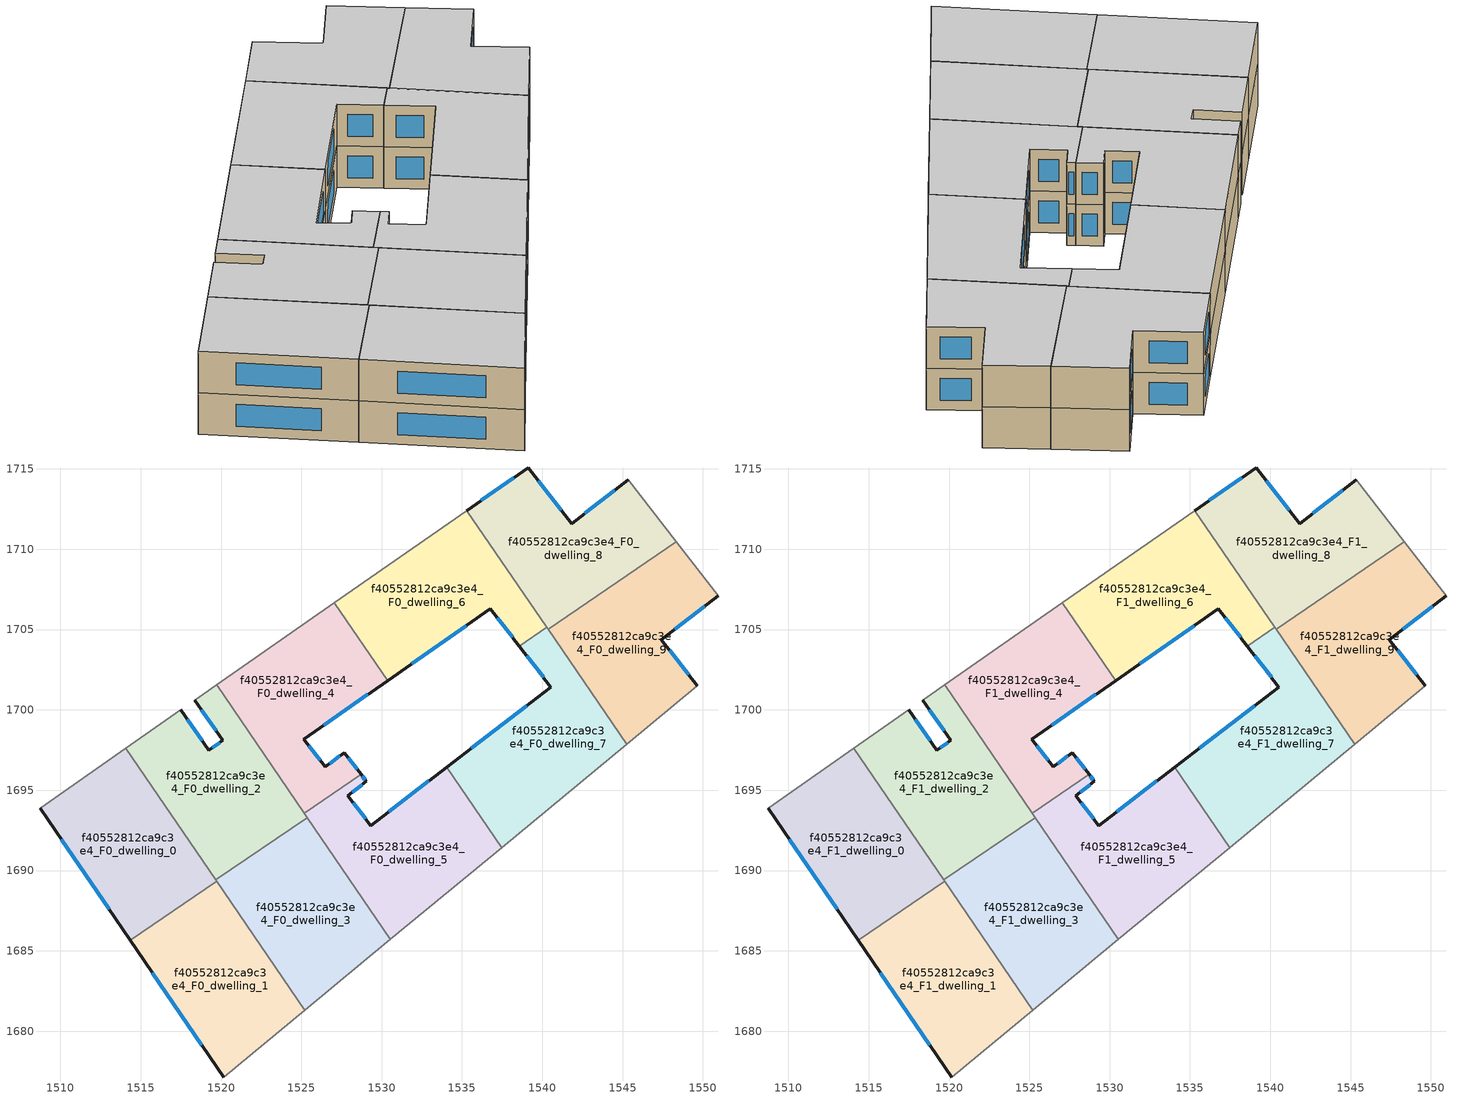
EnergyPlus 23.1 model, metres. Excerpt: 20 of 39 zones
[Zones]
f40552812ca9c3e4_F0_dwelling_0
 floor ground (EU_floor_Construction): 1514.08,1697.62 1519.74,1689.33 1514.35,1685.64 1508.73,1693.89 z0
 wall outside (EU_wall_Construction): 1508.73,1693.89 1514.35,1685.64 z0:3
 wall to f40552812ca9c3e4_F0_dwelling_1 (EU_wall_Construction): 1514.35,1685.64 1519.74,1689.33 z0:3
 wall adiabatic (EU_wall_Construction): 1514.08,1697.62 1508.73,1693.89 z0:3
 wall to f40552812ca9c3e4_F0_dwelling_2 (EU_wall_Construction): 1519.68,1689.41 1514.08,1697.62 z0:3
 wall to f40552812ca9c3e4_F0_dwelling_3 (EU_wall_Construction): 1519.74,1689.33 1519.68,1689.41 z0:3
 window (EU_Window_Construction): 1510.05,1691.95 1513.03,1687.58 z0.7:2.3
f40552812ca9c3e4_F0_dwelling_1
 floor ground (EU_floor_Construction): 1519.74,1689.33 1525.22,1681.31 1520.16,1677.13 1514.35,1685.64 z0
 wall outside (EU_wall_Construction): 1514.35,1685.64 1520.16,1677.13 z0:3
 wall adiabatic (EU_wall_Construction): 1520.16,1677.13 1525.22,1681.31 z0:3
 wall to f40552812ca9c3e4_F0_dwelling_3 (EU_wall_Construction): 1525.22,1681.31 1519.74,1689.33 z0:3
 window (EU_Window_Construction): 1515.72,1683.65 1518.8,1679.13 z0.7:2.3
f40552812ca9c3e4_F0_dwelling_2
 floor ground (EU_floor_Construction): 1519.72,1701.55 1525.36,1693.29 1519.68,1689.41 1514.08,1697.62 1517.48,1700 1519.23,1697.5 1520.11,1698.11 1518.36,1700.61 z0
 wall outside (EU_wall_Construction): 1518.36,1700.61 1520.11,1698.11 1519.23,1697.5 1517.48,1700 z0:3
 wall to f40552812ca9c3e4_F0_dwelling_3 (EU_wall_Construction): 1519.68,1689.41 1525.36,1693.29 z0:3
 wall adiabatic (EU_wall_Construction): 1517.48,1700 1514.08,1697.62 / 1519.72,1701.55 1518.36,1700.61 z0:3
 wall to f40552812ca9c3e4_F0_dwelling_4 (EU_wall_Construction): 1525.17,1693.56 1519.72,1701.55 z0:3
 wall to f40552812ca9c3e4_F0_dwelling_5 (EU_wall_Construction): 1525.36,1693.29 1525.17,1693.56 z0:3
 window (EU_Window_Construction): 1518.82,1698.08 1517.89,1699.41 / 1519.91,1697.96 1519.44,1697.64 / 1518.77,1700.02 1519.7,1698.69 z0.7:2.3
f40552812ca9c3e4_F0_dwelling_3
 floor ground (EU_floor_Construction): 1525.36,1693.29 1530.54,1685.71 1525.22,1681.31 1519.68,1689.41 z0
 wall adiabatic (EU_wall_Construction): 1525.22,1681.31 1530.54,1685.71 z0:3
 wall to f40552812ca9c3e4_F0_dwelling_5 (EU_wall_Construction): 1530.54,1685.71 1525.36,1693.29 z0:3
f40552812ca9c3e4_F0_dwelling_4
 floor ground (EU_floor_Construction): 1527.06,1706.67 1530.37,1701.82 1525.16,1698.18 1526.5,1696.45 1527.66,1697.34 1528.72,1695.99 1525.17,1693.57 1519.72,1701.55 z0
 wall outside (EU_wall_Construction): 1528.72,1695.99 1527.66,1697.34 1526.5,1696.45 1525.16,1698.18 1530.37,1701.82 z0:3
 wall to f40552812ca9c3e4_F0_dwelling_5 (EU_wall_Construction): 1525.17,1693.57 1528.72,1695.99 z0:3
 wall adiabatic (EU_wall_Construction): 1527.06,1706.67 1519.72,1701.55 z0:3
 wall to f40552812ca9c3e4_F0_dwelling_6 (EU_wall_Construction): 1530.37,1701.82 1527.06,1706.67 z0:3
 window (EU_Window_Construction): 1527.39,1697.13 1526.77,1696.66 / 1528.47,1696.3 1527.91,1697.02 / 1526.38,1699.04 1529.15,1700.96 / 1526.19,1696.85 1525.47,1697.77 z0.7:2.3
f40552812ca9c3e4_F0_dwelling_5
 floor ground (EU_floor_Construction): 1534.05,1696.43 1537.46,1691.43 1530.54,1685.71 1525.17,1693.57 1528.72,1695.99 1529.06,1695.55 1527.9,1694.66 1529.33,1692.8 z0
 wall outside (EU_wall_Construction): 1534.05,1696.43 1529.33,1692.8 1527.9,1694.66 1529.06,1695.55 1528.72,1695.99 z0:3
 wall to f40552812ca9c3e4_F0_dwelling_7 (EU_wall_Construction): 1537.46,1691.43 1534.05,1696.43 z0:3
 wall adiabatic (EU_wall_Construction): 1530.54,1685.71 1537.46,1691.43 z0:3
 window (EU_Window_Construction): 1532.94,1695.58 1530.44,1693.65 / 1528.98,1695.65 1528.8,1695.88 / 1528.17,1694.87 1528.78,1695.34 / 1529,1693.23 1528.23,1694.22 z0.7:2.3
f40552812ca9c3e4_F0_dwelling_6
 floor ground (EU_floor_Construction): 1535.31,1712.41 1540.28,1705.14 1538.57,1703.97 1536.78,1706.29 1530.37,1701.82 1527.06,1706.67 z0
 wall outside (EU_wall_Construction): 1530.37,1701.82 1536.78,1706.29 1538.57,1703.97 z0:3
 wall adiabatic (EU_wall_Construction): 1535.31,1712.41 1527.06,1706.67 z0:3
 wall to f40552812ca9c3e4_F0_dwelling_7 (EU_wall_Construction): 1538.57,1703.97 1540.28,1705.14 z0:3
 wall to f40552812ca9c3e4_F0_dwelling_8 (EU_wall_Construction): 1540.28,1705.14 1535.31,1712.41 z0:3
 window (EU_Window_Construction): 1531.87,1702.87 1535.27,1705.24 / 1537.2,1705.74 1538.15,1704.51 z0.7:2.3
f40552812ca9c3e4_F0_dwelling_7
 floor ground (EU_floor_Construction): 1540.28,1705.14 1545.25,1697.86 1537.46,1691.43 1534.05,1696.43 1540.54,1701.42 1538.57,1703.97 z0
 wall outside (EU_wall_Construction): 1538.57,1703.97 1540.54,1701.42 1534.05,1696.43 z0:3
 wall adiabatic (EU_wall_Construction): 1537.46,1691.43 1545.25,1697.86 z0:3
 wall to f40552812ca9c3e4_F0_dwelling_9 (EU_wall_Construction): 1545.25,1697.86 1540.36,1705.02 z0:3
 wall to f40552812ca9c3e4_F0_dwelling_8 (EU_wall_Construction): 1540.36,1705.02 1540.28,1705.14 z0:3
 window (EU_Window_Construction): 1539.02,1700.25 1535.58,1697.6 / 1539.03,1703.37 1540.08,1702.02 z0.7:2.3
f40552812ca9c3e4_F0_dwelling_8
 floor ground (EU_floor_Construction): 1545.34,1714.32 1548.33,1710.46 1540.36,1705.02 1535.31,1712.41 1539.13,1715.07 1541.82,1711.6 z0
 wall outside (EU_wall_Construction): 1545.34,1714.32 1541.82,1711.6 1539.13,1715.07 1535.31,1712.41 z0:3
 wall to f40552812ca9c3e4_F0_dwelling_9 (EU_wall_Construction): 1540.36,1705.02 1548.33,1710.46 z0:3
 wall adiabatic (EU_wall_Construction): 1548.33,1710.46 1545.34,1714.32 z0:3
 window (EU_Window_Construction): 1538.23,1714.45 1536.21,1713.04 / 1541.19,1712.42 1539.76,1714.26 / 1544.51,1713.68 1542.65,1712.24 z0.7:2.3
f40552812ca9c3e4_F0_dwelling_9
 floor ground (EU_floor_Construction): 1548.33,1710.46 1550.94,1707.09 1547.41,1704.38 1549.65,1701.5 1545.25,1697.86 1540.36,1705.02 z0
 wall outside (EU_wall_Construction): 1549.65,1701.5 1547.41,1704.38 1550.94,1707.09 z0:3
 wall adiabatic (EU_wall_Construction): 1545.25,1697.86 1549.65,1701.5 / 1550.94,1707.09 1548.33,1710.46 z0:3
 window (EU_Window_Construction): 1548.24,1705.02 1550.11,1706.46 / 1549.12,1702.18 1547.94,1703.7 z0.7:2.3
f40552812ca9c3e4_F1_dwelling_0
 floor to f40552812ca9c3e4_F0_dwelling_0 (EU_floor_Construction): 1514.08,1697.62 1519.74,1689.33 1514.35,1685.64 1508.73,1693.89 z3
 wall outside (EU_wall_Construction): 1508.73,1693.89 1514.35,1685.64 z3:6
 wall to f40552812ca9c3e4_F1_dwelling_1 (EU_wall_Construction): 1514.35,1685.64 1519.74,1689.33 z3:6
 wall adiabatic (EU_wall_Construction): 1514.08,1697.62 1508.73,1693.89 z3:6
 wall to f40552812ca9c3e4_F1_dwelling_2 (EU_wall_Construction): 1519.68,1689.41 1514.08,1697.62 z3:6
 wall to f40552812ca9c3e4_F1_dwelling_3 (EU_wall_Construction): 1519.74,1689.33 1519.68,1689.41 z3:6
 window (EU_Window_Construction): 1510.05,1691.95 1513.03,1687.58 z3.7:5.3
 ceiling to f40552812ca9c3e4_F2_dwelling_0 (EU_floor_Construction): 1519.74,1689.33 1514.08,1697.62 1508.73,1693.89 1514.35,1685.64 z6
f40552812ca9c3e4_F1_dwelling_1
 floor to f40552812ca9c3e4_F0_dwelling_1 (EU_floor_Construction): 1519.74,1689.33 1525.22,1681.31 1520.16,1677.13 1514.35,1685.64 z3
 wall outside (EU_wall_Construction): 1514.35,1685.64 1520.16,1677.13 z3:6
 wall adiabatic (EU_wall_Construction): 1520.16,1677.13 1525.22,1681.31 z3:6
 wall to f40552812ca9c3e4_F1_dwelling_3 (EU_wall_Construction): 1525.22,1681.31 1519.74,1689.33 z3:6
 window (EU_Window_Construction): 1515.72,1683.65 1518.8,1679.13 z3.7:5.3
 ceiling to f40552812ca9c3e4_F2_dwelling_1 (EU_floor_Construction): 1525.22,1681.31 1519.74,1689.33 1514.35,1685.64 1520.16,1677.13 z6
f40552812ca9c3e4_F1_dwelling_2
 floor to f40552812ca9c3e4_F0_dwelling_2 (EU_floor_Construction): 1519.72,1701.55 1525.36,1693.29 1519.68,1689.41 1514.08,1697.62 1517.48,1700 1519.23,1697.5 1520.11,1698.11 1518.36,1700.61 z3
 wall outside (EU_wall_Construction): 1518.36,1700.61 1520.11,1698.11 1519.23,1697.5 1517.48,1700 z3:6
 wall to f40552812ca9c3e4_F1_dwelling_3 (EU_wall_Construction): 1519.68,1689.41 1525.36,1693.29 z3:6
 wall adiabatic (EU_wall_Construction): 1517.48,1700 1514.08,1697.62 / 1519.72,1701.55 1518.36,1700.61 z3:6
 wall to f40552812ca9c3e4_F1_dwelling_4 (EU_wall_Construction): 1525.17,1693.56 1519.72,1701.55 z3:6
 wall to f40552812ca9c3e4_F1_dwelling_5 (EU_wall_Construction): 1525.36,1693.29 1525.17,1693.56 z3:6
 window (EU_Window_Construction): 1518.82,1698.08 1517.89,1699.41 / 1519.91,1697.96 1519.44,1697.64 / 1518.77,1700.02 1519.7,1698.69 z3.7:5.3
 ceiling to f40552812ca9c3e4_F2_dwelling_2 (EU_floor_Construction): 1525.36,1693.29 1519.72,1701.55 1518.36,1700.61 1520.11,1698.11 1519.23,1697.5 1517.48,1700 1514.08,1697.62 1519.68,1689.41 z6
f40552812ca9c3e4_F1_dwelling_3
 floor to f40552812ca9c3e4_F0_dwelling_3 (EU_floor_Construction): 1525.36,1693.29 1530.54,1685.71 1525.22,1681.31 1519.68,1689.41 z3
 wall adiabatic (EU_wall_Construction): 1525.22,1681.31 1530.54,1685.71 z3:6
 wall to f40552812ca9c3e4_F1_dwelling_5 (EU_wall_Construction): 1530.54,1685.71 1525.36,1693.29 z3:6
 ceiling to f40552812ca9c3e4_F2_dwelling_3 (EU_floor_Construction): 1530.54,1685.71 1525.36,1693.29 1519.68,1689.41 1525.22,1681.31 z6
f40552812ca9c3e4_F1_dwelling_4
 floor to f40552812ca9c3e4_F0_dwelling_4 (EU_floor_Construction): 1527.06,1706.67 1530.37,1701.82 1525.16,1698.18 1526.5,1696.45 1527.66,1697.34 1528.72,1695.99 1525.17,1693.57 1519.72,1701.55 z3
 wall outside (EU_wall_Construction): 1528.72,1695.99 1527.66,1697.34 1526.5,1696.45 1525.16,1698.18 1530.37,1701.82 z3:6
 wall to f40552812ca9c3e4_F1_dwelling_5 (EU_wall_Construction): 1525.17,1693.57 1528.72,1695.99 z3:6
 wall adiabatic (EU_wall_Construction): 1527.06,1706.67 1519.72,1701.55 z3:6
 wall to f40552812ca9c3e4_F1_dwelling_6 (EU_wall_Construction): 1530.37,1701.82 1527.06,1706.67 z3:6
 window (EU_Window_Construction): 1527.39,1697.13 1526.77,1696.66 / 1528.47,1696.3 1527.91,1697.02 / 1526.38,1699.04 1529.15,1700.96 / 1526.19,1696.85 1525.47,1697.77 z3.7:5.3
 ceiling to f40552812ca9c3e4_F2_dwelling_4 (EU_floor_Construction): 1528.72,1695.99 1527.66,1697.34 1526.5,1696.45 1525.16,1698.18 1530.37,1701.82 1527.06,1706.67 1519.72,1701.55 1525.17,1693.57 z6
f40552812ca9c3e4_F1_dwelling_5
 floor to f40552812ca9c3e4_F0_dwelling_5 (EU_floor_Construction): 1534.05,1696.43 1537.46,1691.43 1530.54,1685.71 1525.17,1693.57 1528.72,1695.99 1529.06,1695.55 1527.9,1694.66 1529.33,1692.8 z3
 wall outside (EU_wall_Construction): 1534.05,1696.43 1529.33,1692.8 1527.9,1694.66 1529.06,1695.55 1528.72,1695.99 z3:6
 wall to f40552812ca9c3e4_F1_dwelling_7 (EU_wall_Construction): 1537.46,1691.43 1534.05,1696.43 z3:6
 wall adiabatic (EU_wall_Construction): 1530.54,1685.71 1537.46,1691.43 z3:6
 window (EU_Window_Construction): 1532.94,1695.58 1530.44,1693.65 / 1528.98,1695.65 1528.8,1695.88 / 1528.17,1694.87 1528.78,1695.34 / 1529,1693.23 1528.23,1694.22 z3.7:5.3
 ceiling to f40552812ca9c3e4_F2_dwelling_5 (EU_floor_Construction): 1537.46,1691.43 1534.05,1696.43 1529.33,1692.8 1527.9,1694.66 1529.06,1695.55 1528.72,1695.99 1525.17,1693.57 1530.54,1685.71 z6
f40552812ca9c3e4_F1_dwelling_6
 floor to f40552812ca9c3e4_F0_dwelling_6 (EU_floor_Construction): 1535.31,1712.41 1540.28,1705.14 1538.57,1703.97 1536.78,1706.29 1530.37,1701.82 1527.06,1706.67 z3
 wall outside (EU_wall_Construction): 1530.37,1701.82 1536.78,1706.29 1538.57,1703.97 z3:6
 wall adiabatic (EU_wall_Construction): 1535.31,1712.41 1527.06,1706.67 z3:6
 wall to f40552812ca9c3e4_F1_dwelling_7 (EU_wall_Construction): 1538.57,1703.97 1540.28,1705.14 z3:6
 wall to f40552812ca9c3e4_F1_dwelling_8 (EU_wall_Construction): 1540.28,1705.14 1535.31,1712.41 z3:6
 window (EU_Window_Construction): 1531.87,1702.87 1535.27,1705.24 / 1537.2,1705.74 1538.15,1704.51 z3.7:5.3
 ceiling to f40552812ca9c3e4_F2_dwelling_6 (EU_floor_Construction): 1538.57,1703.97 1540.28,1705.14 1535.31,1712.41 1527.06,1706.67 1530.37,1701.82 1536.78,1706.29 z6
f40552812ca9c3e4_F1_dwelling_7
 floor to f40552812ca9c3e4_F0_dwelling_7 (EU_floor_Construction): 1540.28,1705.14 1545.25,1697.86 1537.46,1691.43 1534.05,1696.43 1540.54,1701.42 1538.57,1703.97 z3
 wall outside (EU_wall_Construction): 1538.57,1703.97 1540.54,1701.42 1534.05,1696.43 z3:6
 wall adiabatic (EU_wall_Construction): 1537.46,1691.43 1545.25,1697.86 z3:6
 wall to f40552812ca9c3e4_F1_dwelling_9 (EU_wall_Construction): 1545.25,1697.86 1540.36,1705.02 z3:6
 wall to f40552812ca9c3e4_F1_dwelling_8 (EU_wall_Construction): 1540.36,1705.02 1540.28,1705.14 z3:6
 window (EU_Window_Construction): 1539.02,1700.25 1535.58,1697.6 / 1539.03,1703.37 1540.08,1702.02 z3.7:5.3
 ceiling to f40552812ca9c3e4_F2_dwelling_7 (EU_floor_Construction): 1545.25,1697.86 1540.28,1705.14 1538.57,1703.97 1540.54,1701.42 1534.05,1696.43 1537.46,1691.43 z6
f40552812ca9c3e4_F1_dwelling_8
 floor to f40552812ca9c3e4_F0_dwelling_8 (EU_floor_Construction): 1545.34,1714.32 1548.33,1710.46 1540.36,1705.02 1535.31,1712.41 1539.13,1715.07 1541.82,1711.6 z3
 wall outside (EU_wall_Construction): 1545.34,1714.32 1541.82,1711.6 1539.13,1715.07 1535.31,1712.41 z3:6
 wall to f40552812ca9c3e4_F1_dwelling_9 (EU_wall_Construction): 1540.36,1705.02 1548.33,1710.46 z3:6
 wall adiabatic (EU_wall_Construction): 1548.33,1710.46 1545.34,1714.32 z3:6
 window (EU_Window_Construction): 1538.23,1714.45 1536.21,1713.04 / 1541.19,1712.42 1539.76,1714.26 / 1544.51,1713.68 1542.65,1712.24 z3.7:5.3
 ceiling to f40552812ca9c3e4_F2_dwelling_8 (EU_floor_Construction): 1548.33,1710.46 1545.34,1714.32 1541.82,1711.6 1539.13,1715.07 1535.31,1712.41 1540.36,1705.02 z6
f40552812ca9c3e4_F1_dwelling_9
 floor to f40552812ca9c3e4_F0_dwelling_9 (EU_floor_Construction): 1548.33,1710.46 1550.94,1707.09 1547.41,1704.38 1549.65,1701.5 1545.25,1697.86 1540.36,1705.02 z3
 wall outside (EU_wall_Construction): 1549.65,1701.5 1547.41,1704.38 1550.94,1707.09 z3:6
 wall adiabatic (EU_wall_Construction): 1545.25,1697.86 1549.65,1701.5 / 1550.94,1707.09 1548.33,1710.46 z3:6
 window (EU_Window_Construction): 1548.24,1705.02 1550.11,1706.46 / 1549.12,1702.18 1547.94,1703.7 z3.7:5.3
 ceiling to f40552812ca9c3e4_F2_dwelling_9 (EU_floor_Construction): 1549.65,1701.5 1547.41,1704.38 1550.94,1707.09 1548.33,1710.46 1540.36,1705.02 1545.25,1697.86 z6
[Building]
EU S2 Campaign: North Axis=0; Terrain=City; Solar Distribution=FullExterior
[Site:Location]
Budapest.Ferenc.Liszt.Intl.AP: Latitude=47.437; Longitude=19.256; Time Zone=1; Elevation=185
[SizingPeriod:WeatherFileDays]
AnnualSizingPeriod: Begin Month=1; Begin Day of Month=1; End Month=12; End Day of Month=31; Day of Week for Start Day=Monday; Use Weather File Daylight Saving Period=No; Use Weather File Rain and Snow Indicators=No
[MATERIAL]
EU_InternalMass_Material: Roughness=MediumRough; Thickness=0.1; Conductivity=1; Density=1800; Specific Heat=900; Thermal Absorptance=0.9; Solar Absorptance=0.7; Visible Absorptance=0.7
[MATERIAL:NOMASS] Roughness=MediumRough; Thermal Absorptance=0.9; Solar Absorptance=0.7; Visible Absorptance=0.7
Name | Thermal Resistance
EU_wall_NoMass | 0.832559
EU_floor_NoMass | 0.872794
[WINDOWMATERIAL:SIMPLEGLAZINGSYSTEM]
EU_Window_SimpleGlazing: UFactor=2.79869; Solar Heat Gain Coefficient=0.75; Visible Transmittance=0.75
[CONSTRUCTION]
EU_wall_Construction: EU_wall_NoMass
EU_floor_Construction: EU_floor_NoMass
EU_Window_Construction: EU_Window_SimpleGlazing
EU_InternalMass_Construction: EU_InternalMass_Material
[ZONE] Type=1; Multiplier=1; Ceiling Height=autocalculate; Floor Area=autocalculate; Part of Total Floor Area=Yes
Name | Volume
f40552812ca9c3e4_F0_dwelling_0; f40552812ca9c3e4_F1_dwelling_0 | 195.931
f40552812ca9c3e4_F0_dwelling_1; f40552812ca9c3e4_F1_dwelling_1 | 195.935
f40552812ca9c3e4_F0_dwelling_2; f40552812ca9c3e4_F1_dwelling_2 | 195.93
f40552812ca9c3e4_F0_dwelling_3; f40552812ca9c3e4_F1_dwelling_3 | 195.911
f40552812ca9c3e4_F0_dwelling_4; f40552812ca9c3e4_F1_dwelling_4 | 195.932
f40552812ca9c3e4_F0_dwelling_5; f40552812ca9c3e4_F1_dwelling_5 | 195.944
f40552812ca9c3e4_F0_dwelling_6; f40552812ca9c3e4_F1_dwelling_6 | 195.936
f40552812ca9c3e4_F0_dwelling_7; f40552812ca9c3e4_F1_dwelling_7 | 195.902
f40552812ca9c3e4_F0_dwelling_8; f40552812ca9c3e4_F1_dwelling_8 | 195.933
f40552812ca9c3e4_F0_dwelling_9; f40552812ca9c3e4_F1_dwelling_9 | 195.939
[INTERNALMASS] Construction=EU_InternalMass_Construction
Name | Zone or ZoneList | Surface Area
f40552812ca9c3e4_F0_dwelling_0_EU_InternalMass | f40552812ca9c3e4_F0_dwelling_0 | 65.3104
f40552812ca9c3e4_F0_dwelling_1_EU_InternalMass | f40552812ca9c3e4_F0_dwelling_1 | 65.3113
f40552812ca9c3e4_F0_dwelling_2_EU_InternalMass | f40552812ca9c3e4_F0_dwelling_2 | 65.31
f40552812ca9c3e4_F0_dwelling_3_EU_InternalMass | f40552812ca9c3e4_F0_dwelling_3 | 65.3038
f40552812ca9c3e4_F0_dwelling_4_EU_InternalMass | f40552812ca9c3e4_F0_dwelling_4 | 65.3105
f40552812ca9c3e4_F0_dwelling_5_EU_InternalMass | f40552812ca9c3e4_F0_dwelling_5 | 65.3146
f40552812ca9c3e4_F0_dwelling_6_EU_InternalMass | f40552812ca9c3e4_F0_dwelling_6 | 65.312
f40552812ca9c3e4_F0_dwelling_7_EU_InternalMass | f40552812ca9c3e4_F0_dwelling_7 | 65.3005
f40552812ca9c3e4_F0_dwelling_8_EU_InternalMass | f40552812ca9c3e4_F0_dwelling_8 | 65.3111
f40552812ca9c3e4_F0_dwelling_9_EU_InternalMass | f40552812ca9c3e4_F0_dwelling_9 | 65.3129
f40552812ca9c3e4_F1_dwelling_0_EU_InternalMass | f40552812ca9c3e4_F1_dwelling_0 | 65.3104
f40552812ca9c3e4_F1_dwelling_1_EU_InternalMass | f40552812ca9c3e4_F1_dwelling_1 | 65.3113
f40552812ca9c3e4_F1_dwelling_2_EU_InternalMass | f40552812ca9c3e4_F1_dwelling_2 | 65.31
f40552812ca9c3e4_F1_dwelling_3_EU_InternalMass | f40552812ca9c3e4_F1_dwelling_3 | 65.3038
f40552812ca9c3e4_F1_dwelling_4_EU_InternalMass | f40552812ca9c3e4_F1_dwelling_4 | 65.3105
f40552812ca9c3e4_F1_dwelling_5_EU_InternalMass | f40552812ca9c3e4_F1_dwelling_5 | 65.3146
f40552812ca9c3e4_F1_dwelling_6_EU_InternalMass | f40552812ca9c3e4_F1_dwelling_6 | 65.312
f40552812ca9c3e4_F1_dwelling_7_EU_InternalMass | f40552812ca9c3e4_F1_dwelling_7 | 65.3005
f40552812ca9c3e4_F1_dwelling_8_EU_InternalMass | f40552812ca9c3e4_F1_dwelling_8 | 65.3111
f40552812ca9c3e4_F1_dwelling_9_EU_InternalMass | f40552812ca9c3e4_F1_dwelling_9 | 65.3129
[OTHEREQUIPMENT] Fuel Type=Electricity; Design Level Calculation Method=Watts/Area; Power per Zone Floor Area=1; Fraction Latent=0; Fraction Radiant=0; Fraction Lost=0; Carbon Dioxide Generation Rate=0; EndUse Subcategory=EU_Step8_InternalGains
Name | Zone or ZoneList or Space or SpaceList | Schedule
EU_Step8_InternalGain_f40552812ca9c3e4_F0_dwelling_0_f000 | f40552812ca9c3e4_F0_dwelling_0 | EU_Step8_GainSchedule_f40552812ca9c3e4_F0_dwelling_0_f000
EU_Step8_InternalGain_f40552812ca9c3e4_F0_dwelling_1_f000 | f40552812ca9c3e4_F0_dwelling_1 | EU_Step8_GainSchedule_f40552812ca9c3e4_F0_dwelling_1_f000
EU_Step8_InternalGain_f40552812ca9c3e4_F0_dwelling_2_f000 | f40552812ca9c3e4_F0_dwelling_2 | EU_Step8_GainSchedule_f40552812ca9c3e4_F0_dwelling_2_f000
EU_Step8_InternalGain_f40552812ca9c3e4_F0_dwelling_3_f000 | f40552812ca9c3e4_F0_dwelling_3 | EU_Step8_GainSchedule_f40552812ca9c3e4_F0_dwelling_3_f000
EU_Step8_InternalGain_f40552812ca9c3e4_F0_dwelling_4_f000 | f40552812ca9c3e4_F0_dwelling_4 | EU_Step8_GainSchedule_f40552812ca9c3e4_F0_dwelling_4_f000
EU_Step8_InternalGain_f40552812ca9c3e4_F0_dwelling_5_f000 | f40552812ca9c3e4_F0_dwelling_5 | EU_Step8_GainSchedule_f40552812ca9c3e4_F0_dwelling_5_f000
EU_Step8_InternalGain_f40552812ca9c3e4_F0_dwelling_6_f000 | f40552812ca9c3e4_F0_dwelling_6 | EU_Step8_GainSchedule_f40552812ca9c3e4_F0_dwelling_6_f000
EU_Step8_InternalGain_f40552812ca9c3e4_F0_dwelling_7_f000 | f40552812ca9c3e4_F0_dwelling_7 | EU_Step8_GainSchedule_f40552812ca9c3e4_F0_dwelling_7_f000
EU_Step8_InternalGain_f40552812ca9c3e4_F0_dwelling_8_f000 | f40552812ca9c3e4_F0_dwelling_8 | EU_Step8_GainSchedule_f40552812ca9c3e4_F0_dwelling_8_f000
EU_Step8_InternalGain_f40552812ca9c3e4_F0_dwelling_9_f000 | f40552812ca9c3e4_F0_dwelling_9 | EU_Step8_GainSchedule_f40552812ca9c3e4_F0_dwelling_9_f000
EU_Step8_InternalGain_f40552812ca9c3e4_F1_dwelling_0_f000 | f40552812ca9c3e4_F1_dwelling_0 | EU_Step8_GainSchedule_f40552812ca9c3e4_F1_dwelling_0_f000
EU_Step8_InternalGain_f40552812ca9c3e4_F1_dwelling_1_f000 | f40552812ca9c3e4_F1_dwelling_1 | EU_Step8_GainSchedule_f40552812ca9c3e4_F1_dwelling_1_f000
EU_Step8_InternalGain_f40552812ca9c3e4_F1_dwelling_2_f000 | f40552812ca9c3e4_F1_dwelling_2 | EU_Step8_GainSchedule_f40552812ca9c3e4_F1_dwelling_2_f000
EU_Step8_InternalGain_f40552812ca9c3e4_F1_dwelling_3_f000 | f40552812ca9c3e4_F1_dwelling_3 | EU_Step8_GainSchedule_f40552812ca9c3e4_F1_dwelling_3_f000
EU_Step8_InternalGain_f40552812ca9c3e4_F1_dwelling_4_f000 | f40552812ca9c3e4_F1_dwelling_4 | EU_Step8_GainSchedule_f40552812ca9c3e4_F1_dwelling_4_f000
EU_Step8_InternalGain_f40552812ca9c3e4_F1_dwelling_5_f000 | f40552812ca9c3e4_F1_dwelling_5 | EU_Step8_GainSchedule_f40552812ca9c3e4_F1_dwelling_5_f000
EU_Step8_InternalGain_f40552812ca9c3e4_F1_dwelling_6_f000 | f40552812ca9c3e4_F1_dwelling_6 | EU_Step8_GainSchedule_f40552812ca9c3e4_F1_dwelling_6_f000
EU_Step8_InternalGain_f40552812ca9c3e4_F1_dwelling_7_f000 | f40552812ca9c3e4_F1_dwelling_7 | EU_Step8_GainSchedule_f40552812ca9c3e4_F1_dwelling_7_f000
EU_Step8_InternalGain_f40552812ca9c3e4_F1_dwelling_8_f000 | f40552812ca9c3e4_F1_dwelling_8 | EU_Step8_GainSchedule_f40552812ca9c3e4_F1_dwelling_8_f000
EU_Step8_InternalGain_f40552812ca9c3e4_F1_dwelling_9_f000 | f40552812ca9c3e4_F1_dwelling_9 | EU_Step8_GainSchedule_f40552812ca9c3e4_F1_dwelling_9_f000
[ZONEVENTILATION:DESIGNFLOWRATE] Schedule=EU_AlwaysOn; Design Flow Rate Calculation Method=AirChanges/Hour; Air Changes per Hour=0.475469; Ventilation Type=Natural; Fan Pressure Rise=0; Fan Total Efficiency=1; Constant Term Coefficient=1; Temperature Term Coefficient=0; Velocity Term Coefficient=0; Velocity Squared Term Coefficient=0; Minimum Indoor Temperature=-100; Maximum Indoor Temperature=100; Delta Temperature=-100; Minimum Outdoor Temperature=-100; Maximum Outdoor Temperature=100; Maximum Wind Speed=40
Name | Zone or ZoneList or Space or SpaceList
EU_ConstantAir_f40552812ca9c3e4_F0_dwelling_0 | f40552812ca9c3e4_F0_dwelling_0
EU_ConstantAir_f40552812ca9c3e4_F0_dwelling_1 | f40552812ca9c3e4_F0_dwelling_1
EU_ConstantAir_f40552812ca9c3e4_F0_dwelling_2 | f40552812ca9c3e4_F0_dwelling_2
EU_ConstantAir_f40552812ca9c3e4_F0_dwelling_3 | f40552812ca9c3e4_F0_dwelling_3
EU_ConstantAir_f40552812ca9c3e4_F0_dwelling_4 | f40552812ca9c3e4_F0_dwelling_4
EU_ConstantAir_f40552812ca9c3e4_F0_dwelling_5 | f40552812ca9c3e4_F0_dwelling_5
EU_ConstantAir_f40552812ca9c3e4_F0_dwelling_6 | f40552812ca9c3e4_F0_dwelling_6
EU_ConstantAir_f40552812ca9c3e4_F0_dwelling_7 | f40552812ca9c3e4_F0_dwelling_7
EU_ConstantAir_f40552812ca9c3e4_F0_dwelling_8 | f40552812ca9c3e4_F0_dwelling_8
EU_ConstantAir_f40552812ca9c3e4_F0_dwelling_9 | f40552812ca9c3e4_F0_dwelling_9
EU_ConstantAir_f40552812ca9c3e4_F1_dwelling_0 | f40552812ca9c3e4_F1_dwelling_0
EU_ConstantAir_f40552812ca9c3e4_F1_dwelling_1 | f40552812ca9c3e4_F1_dwelling_1
EU_ConstantAir_f40552812ca9c3e4_F1_dwelling_2 | f40552812ca9c3e4_F1_dwelling_2
EU_ConstantAir_f40552812ca9c3e4_F1_dwelling_3 | f40552812ca9c3e4_F1_dwelling_3
EU_ConstantAir_f40552812ca9c3e4_F1_dwelling_4 | f40552812ca9c3e4_F1_dwelling_4
EU_ConstantAir_f40552812ca9c3e4_F1_dwelling_5 | f40552812ca9c3e4_F1_dwelling_5
EU_ConstantAir_f40552812ca9c3e4_F1_dwelling_6 | f40552812ca9c3e4_F1_dwelling_6
EU_ConstantAir_f40552812ca9c3e4_F1_dwelling_7 | f40552812ca9c3e4_F1_dwelling_7
EU_ConstantAir_f40552812ca9c3e4_F1_dwelling_8 | f40552812ca9c3e4_F1_dwelling_8
EU_ConstantAir_f40552812ca9c3e4_F1_dwelling_9 | f40552812ca9c3e4_F1_dwelling_9
[HVACTEMPLATE:THERMOSTAT] Constant Heating Setpoint=20; Constant Cooling Setpoint=50
EU_HeatOnly_f40552812ca9c3e4_F0_dwelling_0; EU_HeatOnly_f40552812ca9c3e4_F0_dwelling_1; EU_HeatOnly_f40552812ca9c3e4_F0_dwelling_2; EU_HeatOnly_f40552812ca9c3e4_F0_dwelling_3; EU_HeatOnly_f40552812ca9c3e4_F0_dwelling_4; EU_HeatOnly_f40552812ca9c3e4_F0_dwelling_5; EU_HeatOnly_f40552812ca9c3e4_F0_dwelling_6; EU_HeatOnly_f40552812ca9c3e4_F0_dwelling_7; EU_HeatOnly_f40552812ca9c3e4_F0_dwelling_8; EU_HeatOnly_f40552812ca9c3e4_F0_dwelling_9; EU_HeatOnly_f40552812ca9c3e4_F1_dwelling_0; EU_HeatOnly_f40552812ca9c3e4_F1_dwelling_1; EU_HeatOnly_f40552812ca9c3e4_F1_dwelling_2; EU_HeatOnly_f40552812ca9c3e4_F1_dwelling_3; EU_HeatOnly_f40552812ca9c3e4_F1_dwelling_4; EU_HeatOnly_f40552812ca9c3e4_F1_dwelling_5; EU_HeatOnly_f40552812ca9c3e4_F1_dwelling_6; EU_HeatOnly_f40552812ca9c3e4_F1_dwelling_7; EU_HeatOnly_f40552812ca9c3e4_F1_dwelling_8; EU_HeatOnly_f40552812ca9c3e4_F1_dwelling_9; EU_HeatOnly_f40552812ca9c3e4_F2_dwelling_0; EU_HeatOnly_f40552812ca9c3e4_F2_dwelling_1; EU_HeatOnly_f40552812ca9c3e4_F2_dwelling_2; EU_HeatOnly_f40552812ca9c3e4_F2_dwelling_3; EU_HeatOnly_f40552812ca9c3e4_F2_dwelling_4; EU_HeatOnly_f40552812ca9c3e4_F2_dwelling_5; EU_HeatOnly_f40552812ca9c3e4_F2_dwelling_6; EU_HeatOnly_f40552812ca9c3e4_F2_dwelling_7; EU_HeatOnly_f40552812ca9c3e4_F2_dwelling_8; EU_HeatOnly_f40552812ca9c3e4_F2_dwelling_9; EU_HeatOnly_f40552812ca9c3e4_F3_dwelling_0; EU_HeatOnly_f40552812ca9c3e4_F3_dwelling_1; EU_HeatOnly_f40552812ca9c3e4_F3_dwelling_2; EU_HeatOnly_f40552812ca9c3e4_F3_dwelling_3; EU_HeatOnly_f40552812ca9c3e4_F3_dwelling_4; EU_HeatOnly_f40552812ca9c3e4_F3_dwelling_5; EU_HeatOnly_f40552812ca9c3e4_F3_dwelling_6; EU_HeatOnly_f40552812ca9c3e4_F3_dwelling_7; EU_HeatOnly_f40552812ca9c3e4_F3_dwelling_8
[HVACTEMPLATE:ZONE:IDEALLOADSAIRSYSTEM] System Availability Schedule=EU_AlwaysOn; Maximum Heating Supply Air Temperature=50; Minimum Cooling Supply Air Temperature=13; Maximum Heating Supply Air Humidity Ratio=0.0156; Minimum Cooling Supply Air Humidity Ratio=0.0077; Heating Limit=NoLimit; Cooling Limit=NoLimit; Heating Availability Schedule=EU_AlwaysOn; Cooling Availability Schedule=EU_CoolingOff; Dehumidification Control Type=ConstantSensibleHeatRatio; Cooling Sensible Heat Ratio=0.7; Dehumidification Setpoint=60; Humidification Control Type=None; Humidification Setpoint=30; Outdoor Air Method=None; Outdoor Air Flow Rate per Person=0.00944; Outdoor Air Flow Rate per Zone Floor Area=0; Outdoor Air Flow Rate per Zone=0; Demand Controlled Ventilation Type=None; Outdoor Air Economizer Type=NoEconomizer; Heat Recovery Type=None; Sensible Heat Recovery Effectiveness=0.7; Latent Heat Recovery Effectiveness=0.65
Name | Template Thermostat
f40552812ca9c3e4_F0_dwelling_0 | EU_HeatOnly_f40552812ca9c3e4_F0_dwelling_0
f40552812ca9c3e4_F0_dwelling_1 | EU_HeatOnly_f40552812ca9c3e4_F0_dwelling_1
f40552812ca9c3e4_F0_dwelling_2 | EU_HeatOnly_f40552812ca9c3e4_F0_dwelling_2
f40552812ca9c3e4_F0_dwelling_3 | EU_HeatOnly_f40552812ca9c3e4_F0_dwelling_3
f40552812ca9c3e4_F0_dwelling_4 | EU_HeatOnly_f40552812ca9c3e4_F0_dwelling_4
f40552812ca9c3e4_F0_dwelling_5 | EU_HeatOnly_f40552812ca9c3e4_F0_dwelling_5
f40552812ca9c3e4_F0_dwelling_6 | EU_HeatOnly_f40552812ca9c3e4_F0_dwelling_6
f40552812ca9c3e4_F0_dwelling_7 | EU_HeatOnly_f40552812ca9c3e4_F0_dwelling_7
f40552812ca9c3e4_F0_dwelling_8 | EU_HeatOnly_f40552812ca9c3e4_F0_dwelling_8
f40552812ca9c3e4_F0_dwelling_9 | EU_HeatOnly_f40552812ca9c3e4_F0_dwelling_9
f40552812ca9c3e4_F1_dwelling_0 | EU_HeatOnly_f40552812ca9c3e4_F1_dwelling_0
f40552812ca9c3e4_F1_dwelling_1 | EU_HeatOnly_f40552812ca9c3e4_F1_dwelling_1
f40552812ca9c3e4_F1_dwelling_2 | EU_HeatOnly_f40552812ca9c3e4_F1_dwelling_2
f40552812ca9c3e4_F1_dwelling_3 | EU_HeatOnly_f40552812ca9c3e4_F1_dwelling_3
f40552812ca9c3e4_F1_dwelling_4 | EU_HeatOnly_f40552812ca9c3e4_F1_dwelling_4
f40552812ca9c3e4_F1_dwelling_5 | EU_HeatOnly_f40552812ca9c3e4_F1_dwelling_5
f40552812ca9c3e4_F1_dwelling_6 | EU_HeatOnly_f40552812ca9c3e4_F1_dwelling_6
f40552812ca9c3e4_F1_dwelling_7 | EU_HeatOnly_f40552812ca9c3e4_F1_dwelling_7
f40552812ca9c3e4_F1_dwelling_8 | EU_HeatOnly_f40552812ca9c3e4_F1_dwelling_8
f40552812ca9c3e4_F1_dwelling_9 | EU_HeatOnly_f40552812ca9c3e4_F1_dwelling_9
[SIZING:ZONE] Zone Cooling Design Supply Air Temperature Input Method=SupplyAirTemperature; Zone Cooling Design Supply Air Temperature=13; Zone Heating Design Supply Air Temperature Input Method=SupplyAirTemperature; Zone Heating Design Supply Air Temperature=50; Zone Cooling Design Supply Air Humidity Ratio=0.008; Zone Heating Design Supply Air Humidity Ratio=0.008; Cooling Design Air Flow Method=DesignDay; Cooling Design Air Flow Rate=0; Cooling Minimum Air Flow per Zone Floor Area=0.000762; Cooling Minimum Air Flow=0; Cooling Minimum Air Flow Fraction=0.2; Heating Design Air Flow Method=DesignDay; Heating Design Air Flow Rate=0; Heating Maximum Air Flow per Zone Floor Area=0.002032; Heating Maximum Air Flow=0.141576; Heating Maximum Air Flow Fraction=0.3; Account for Dedicated Outdoor Air System=No; Dedicated Outdoor Air System Control Strategy=NeutralSupplyAir; Dedicated Outdoor Air Low Setpoint Temperature for Design=autosize; Dedicated Outdoor Air High Setpoint Temperature for Design=autosize; Zone Load Sizing Method=Sensible Load Only No Latent Load; Zone Latent Cooling Design Supply Air Humidity Ratio Input Method=HumidityRatioDifference; Zone Cooling Design Supply Air Humidity Ratio Difference=0.005; Zone Latent Heating Design Supply Air Humidity Ratio Input Method=HumidityRatioDifference; Zone Humidification Design Supply Air Humidity Ratio Difference=0.005
f40552812ca9c3e4_F0_dwelling_0; f40552812ca9c3e4_F0_dwelling_1; f40552812ca9c3e4_F0_dwelling_2; f40552812ca9c3e4_F0_dwelling_3; f40552812ca9c3e4_F0_dwelling_4; f40552812ca9c3e4_F0_dwelling_5; f40552812ca9c3e4_F0_dwelling_6; f40552812ca9c3e4_F0_dwelling_7; f40552812ca9c3e4_F0_dwelling_8; f40552812ca9c3e4_F0_dwelling_9; f40552812ca9c3e4_F1_dwelling_0; f40552812ca9c3e4_F1_dwelling_1; f40552812ca9c3e4_F1_dwelling_2; f40552812ca9c3e4_F1_dwelling_3; f40552812ca9c3e4_F1_dwelling_4; f40552812ca9c3e4_F1_dwelling_5; f40552812ca9c3e4_F1_dwelling_6; f40552812ca9c3e4_F1_dwelling_7; f40552812ca9c3e4_F1_dwelling_8; f40552812ca9c3e4_F1_dwelling_9
[SCHEDULE:CONSTANT]
Name | Hourly Value
EU_AlwaysOn | 1
EU_CoolingOff | 0
[SCHEDULE:FILE] Column Number=1; Rows to Skip at Top=0; Number of Hours of Data=8760; Column Separator=Comma; Interpolate to Timestep=No; Minutes per Item=60; Adjust Schedule for Daylight Savings=Yes
Name | File
EU_Step8_GainSchedule_f40552812ca9c3e4_F0_dwelling_0_f000 | ../../schedules/f40552812ca9c3e4/f40552812ca9c3e4_F0_dwelling_0_f000_gain.csv
EU_Step8_GainSchedule_f40552812ca9c3e4_F0_dwelling_1_f000 | ../../schedules/f40552812ca9c3e4/f40552812ca9c3e4_F0_dwelling_1_f000_gain.csv
EU_Step8_GainSchedule_f40552812ca9c3e4_F0_dwelling_2_f000 | ../../schedules/f40552812ca9c3e4/f40552812ca9c3e4_F0_dwelling_2_f000_gain.csv
EU_Step8_GainSchedule_f40552812ca9c3e4_F0_dwelling_3_f000 | ../../schedules/f40552812ca9c3e4/f40552812ca9c3e4_F0_dwelling_3_f000_gain.csv
EU_Step8_GainSchedule_f40552812ca9c3e4_F0_dwelling_4_f000 | ../../schedules/f40552812ca9c3e4/f40552812ca9c3e4_F0_dwelling_4_f000_gain.csv
EU_Step8_GainSchedule_f40552812ca9c3e4_F0_dwelling_5_f000 | ../../schedules/f40552812ca9c3e4/f40552812ca9c3e4_F0_dwelling_5_f000_gain.csv
EU_Step8_GainSchedule_f40552812ca9c3e4_F0_dwelling_6_f000 | ../../schedules/f40552812ca9c3e4/f40552812ca9c3e4_F0_dwelling_6_f000_gain.csv
EU_Step8_GainSchedule_f40552812ca9c3e4_F0_dwelling_7_f000 | ../../schedules/f40552812ca9c3e4/f40552812ca9c3e4_F0_dwelling_7_f000_gain.csv
EU_Step8_GainSchedule_f40552812ca9c3e4_F0_dwelling_8_f000 | ../../schedules/f40552812ca9c3e4/f40552812ca9c3e4_F0_dwelling_8_f000_gain.csv
EU_Step8_GainSchedule_f40552812ca9c3e4_F0_dwelling_9_f000 | ../../schedules/f40552812ca9c3e4/f40552812ca9c3e4_F0_dwelling_9_f000_gain.csv
EU_Step8_GainSchedule_f40552812ca9c3e4_F1_dwelling_0_f000 | ../../schedules/f40552812ca9c3e4/f40552812ca9c3e4_F1_dwelling_0_f000_gain.csv
EU_Step8_GainSchedule_f40552812ca9c3e4_F1_dwelling_1_f000 | ../../schedules/f40552812ca9c3e4/f40552812ca9c3e4_F1_dwelling_1_f000_gain.csv
EU_Step8_GainSchedule_f40552812ca9c3e4_F1_dwelling_2_f000 | ../../schedules/f40552812ca9c3e4/f40552812ca9c3e4_F1_dwelling_2_f000_gain.csv
EU_Step8_GainSchedule_f40552812ca9c3e4_F1_dwelling_3_f000 | ../../schedules/f40552812ca9c3e4/f40552812ca9c3e4_F1_dwelling_3_f000_gain.csv
EU_Step8_GainSchedule_f40552812ca9c3e4_F1_dwelling_4_f000 | ../../schedules/f40552812ca9c3e4/f40552812ca9c3e4_F1_dwelling_4_f000_gain.csv
EU_Step8_GainSchedule_f40552812ca9c3e4_F1_dwelling_5_f000 | ../../schedules/f40552812ca9c3e4/f40552812ca9c3e4_F1_dwelling_5_f000_gain.csv
EU_Step8_GainSchedule_f40552812ca9c3e4_F1_dwelling_6_f000 | ../../schedules/f40552812ca9c3e4/f40552812ca9c3e4_F1_dwelling_6_f000_gain.csv
EU_Step8_GainSchedule_f40552812ca9c3e4_F1_dwelling_7_f000 | ../../schedules/f40552812ca9c3e4/f40552812ca9c3e4_F1_dwelling_7_f000_gain.csv
EU_Step8_GainSchedule_f40552812ca9c3e4_F1_dwelling_8_f000 | ../../schedules/f40552812ca9c3e4/f40552812ca9c3e4_F1_dwelling_8_f000_gain.csv
EU_Step8_GainSchedule_f40552812ca9c3e4_F1_dwelling_9_f000 | ../../schedules/f40552812ca9c3e4/f40552812ca9c3e4_F1_dwelling_9_f000_gain.csv
